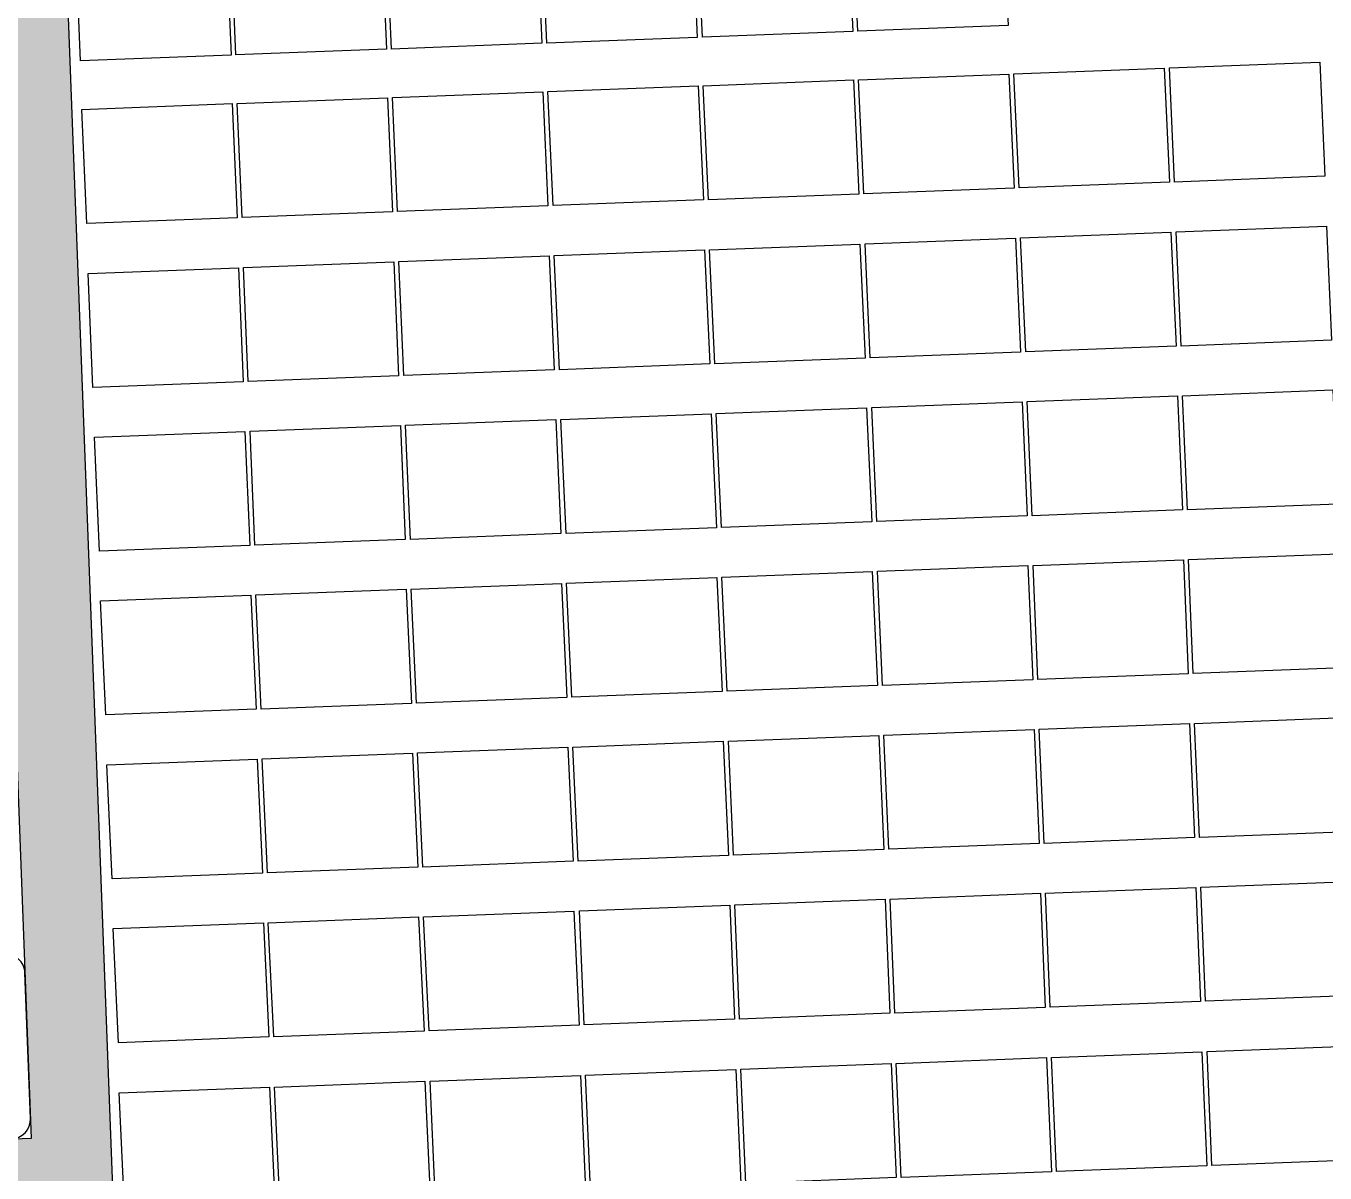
# Model space of a CAD drawing. Header units: metres. Extents: x 1956498 to 1957612, y 2277909 to 2278547.
# Drawn here: x 1957139 to 1957204.1, y 2278110.3 to 2278167.8 of the extents above; entities that cross this region are included whole.
import ezdxf

# ---------------------------------------------------------------- set-up
doc = ezdxf.new("R2010")
doc.units = ezdxf.units.M
for name, color, linetype in [('PVcase PV Modules (full frames)', 142, 'Continuous'), ('UBS-100-Circulation intérieure lourde', 252, 'Continuous'), ('UBS-100-Postes', 8, 'Continuous')]:
    doc.layers.add(name, color=color, linetype=linetype)

# ---------------------------------------------------------------- blocks, each defined once
blk = doc.blocks.new('3P6@20DEG F FX ID1 PVBlock')
at = {"color": 0, "transparency": 33554687}
blk.add_polyline3d([(0, 0, 2.083586713139974), (7.539539347030692, 0.2870042413902952, 2.083586713139975), (7.757297679336461, -5.433460050740019, 1.675326544159361e-15), (0.2177583323057694, -5.720464292130313, 0)], close=True, dxfattribs=at)

msp = doc.modelspace()

# ---------------------------------------------------------------- hatches: boundary and pattern name
at = {"layer": 'UBS-100-Circulation intérieure lourde', "transparency": 33554687}
h = msp.add_hatch(color=256, dxfattribs=at)
h.dxf.hatch_style = 1
edge = h.paths.add_edge_path()
edge.add_line((1957100.904591382, 2278468.555866703), (1957100.753361517, 2278472.558173093))
edge.add_line((1957100.753361517, 2278472.558173093), (1957132.816654769, 2278473.769706397))
edge.add_line((1957132.816654769, 2278473.769706397), (1957132.808612478, 2278474.269761042))
edge.add_line((1957132.808612478, 2278474.269761042), (1957136.783818054, 2278474.420594237))
edge.add_line((1957136.783818054, 2278474.420594237), (1957136.813778432, 2278473.92137124))
edge.add_line((1957136.813778432, 2278473.92137124), (1957168.819853343, 2278475.135793599))
edge.add_line((1957168.819853343, 2278475.135793599), (1957168.958625583, 2278471.138123934))
edge.add_arc((1957169.336977691, 2278460.238777386), 10.90591149256798, 91.98812632865867, 146.5138370634228)
edge.add_arc((1957147.782390997, 2278474.560560356), 14.97295363485333, 272.12011294739364, 326.31405675284907, ccw=False)
edge.add_line((1957148.336308048, 2278459.597856174), (1957137.373009112, 2278459.181870291))
edge.add_line((1957137.373009112, 2278459.181870291), (1957139.756809385, 2278396.356865772))
edge.add_arc((1957150.748899526, 2278396.773944095), 11.00000000018047, 182.1729597419471, 212.5768232497092)
edge.add_arc((1957160.318095263, 2278402.888247491), 22.35580085564231, 212.576823236195, 215.8159889456511)
edge.add_line((1957142.18976407, 2278389.805990803), (1957161.181589846, 2278366.263666817))
edge.add_line((1957161.181589846, 2278366.263666817), (1957173.172571108, 2278351.399553539))
edge.add_arc((1957181.763192118, 2278358.269868718), 11.0000000000305, 218.6509348811032, 236.6019506149951)
edge.add_line((1957175.708216624, 2278349.086336078), (1957180.739224132, 2278345.769243584))
edge.add_arc((1957186.794199627, 2278354.952776224), 10.99999999965227, 236.6019506092874, 248.5926727573044)
edge.add_line((1957182.779245289, 2278344.711675617), (1957212.706367968, 2278332.978949256))
edge.add_arc((1957216.721322306, 2278343.220049854), 10.99999999124453, 248.592672742742, 263.4648716894179)
edge.add_line((1957215.469386391, 2278332.291524964), (1957237.256257819, 2278329.795692536))
edge.add_arc((1957238.508193734, 2278340.724217435), 11.00000000050915, 263.4648716925292, 282.4663375182736)
edge.add_line((1957240.882719537, 2278329.983564418), (1957257.158739038, 2278333.581839886))
edge.add_arc((1957260.396728769, 2278318.935494864), 15.00000000056504, 70.81176229011601, 102.46633751617708, ccw=False)
edge.add_line((1957265.326820291, 2278333.102152818), (1957277.43753311, 2278328.887543925))
edge.add_line((1957277.43753311, 2278328.887543925), (1957282.107586167, 2278327.262334291))
edge.add_arc((1957285.722986615, 2278337.651216771), 10.99999998111232, 250.8117622640968, 275.210651010546)
edge.add_line((1957286.721981409, 2278326.696673925), (1957305.396247846, 2278327.397689088))
edge.add_arc((1957311.79115068, 2278336.347840748), 10.99999986384021, 234.4541106983642, 249.8540380461771)
edge.add_line((1957308.002608678, 2278326.020839901), (1957334.030594218, 2278316.471950349))
edge.add_line((1957334.030594218, 2278316.471950349), (1957351.043339089, 2278310.230483009))
edge.add_line((1957351.043339089, 2278310.230483009), (1957353.180141164, 2278309.252055776))
edge.add_line((1957353.180141164, 2278309.252055776), (1957355.121922724, 2278307.966086621))
edge.add_line((1957355.121922724, 2278307.966086621), (1957356.983712384, 2278306.241898282))
edge.add_line((1957356.983712384, 2278306.241898282), (1957357.869576325, 2278305.17477735))
edge.add_line((1957357.869576325, 2278305.17477735), (1957365.41469694, 2278294.107743418))
edge.add_line((1957365.41469694, 2278294.107743418), (1957367.833314173, 2278291.187657315))
edge.add_line((1957367.833314173, 2278291.187657315), (1957375.338810458, 2278282.125993856))
edge.add_line((1957375.338810458, 2278282.125993856), (1957391.693018509, 2278266.737307523))
edge.add_line((1957391.693018509, 2278266.737307523), (1957415.143981138, 2278246.4004236))
edge.add_arc((1957422.350790108, 2278254.710772837), 10.99999999805316, 229.0678792570999, 272.1729597533138)
edge.add_line((1957422.767868433, 2278243.718682698), (1957436.849690486, 2278244.252996251))
edge.add_arc((1957437.418433656, 2278229.263782424), 14.99999999824896, 18.602666770644987, 92.17295975412998, ccw=False)
edge.add_line((1957451.634737105, 2278234.048833751), (1957459.386959118, 2278211.017118323))
edge.add_line((1957459.386959118, 2278211.017118323), (1957459.859538958, 2278211.171857152))
edge.add_line((1957459.859538958, 2278211.171857152), (1957461.135928173, 2278207.380822813))
edge.add_line((1957461.135928173, 2278207.380822813), (1957460.660946449, 2278207.232124338))
edge.add_line((1957460.660946449, 2278207.232124338), (1957472.307757829, 2278172.629652306))
edge.add_line((1957472.307757829, 2278172.629652306), (1957482.139038813, 2278142.82980691))
edge.add_line((1957482.139038813, 2278142.82980691), (1957490.961148555, 2278124.362410211))
edge.add_line((1957490.961148555, 2278124.362410211), (1957501.430666543, 2278087.278296096))
edge.add_arc((1957489.981897774, 2278083.429523094), 12.07838399484327, -2.899720893765277, 18.581281932083016, ccw=False)
edge.add_arc((1957485.544816651, 2278082.818500897), 16.49999999976717, -85.94319670902001, 4.851017365581356e-09, ccw=False)
edge.add_line((1957486.712116225, 2278066.359843246), (1957468.603688631, 2278064.880594921))
edge.add_line((1957468.603688631, 2278064.880594921), (1957468.017484826, 2278072.056691711))
edge.add_line((1957468.017484826, 2278072.056691711), (1957452.169641392, 2278070.762106868))
edge.add_line((1957452.169641392, 2278070.762106868), (1957452.755845196, 2278063.58601008))
edge.add_line((1957452.755845196, 2278063.58601008), (1957439.457871038, 2278062.49971996))
edge.add_line((1957439.457871038, 2278062.49971996), (1957276.33056151, 2278056.440173714))
edge.add_line((1957276.33056151, 2278056.440173714), (1957276.365446014, 2278055.436294499))
edge.add_line((1957276.365446014, 2278055.436294499), (1957272.36788014, 2278055.29677117))
edge.add_line((1957272.36788014, 2278055.29677117), (1957272.333308326, 2278056.291691277))
edge.add_line((1957272.333308326, 2278056.291691277), (1957145.539253832, 2278051.581784401))
edge.add_line((1957145.539253832, 2278051.581784401), (1957145.575410645, 2278050.57795129))
edge.add_line((1957145.575410645, 2278050.57795129), (1957141.57784469, 2278050.438430268))
edge.add_line((1957141.57784469, 2278050.438430268), (1957141.542000643, 2278051.433301963))
edge.add_line((1957141.542000643, 2278051.433301963), (1957109.513162946, 2278050.243554987))
edge.add_line((1957109.513162946, 2278050.243554987), (1957109.364676943, 2278054.240904152))
edge.add_arc((1957108.934951128, 2278065.365050067), 11.13244297632317, 272.2122362774586, 329.7688181543946)
edge.add_arc((1957130.551031363, 2278050.802065572), 14.97289109195535, 92.14139192983538, 143.2535382792884, ccw=False)
edge.add_line((1957129.991559715, 2278065.764500505), (1957140.983981809, 2278066.172830197))
edge.add_line((1957140.983981809, 2278066.172830197), (1957139.700374595, 2278100.023537196))
edge.add_line((1957139.700374595, 2278100.023537196), (1957134.254311841, 2278099.816894541))
edge.add_line((1957134.254311841, 2278099.816894541), (1957133.799317311, 2278111.808265605))
edge.add_line((1957133.799317311, 2278111.808265605), (1957139.245398338, 2278112.014908954))
edge.add_line((1957139.245398338, 2278112.014908954), (1957135.885699768, 2278200.559537599))
edge.add_line((1957135.885699768, 2278200.559537599), (1957130.439624615, 2278200.352894474))
edge.add_line((1957130.439624615, 2278200.352894474), (1957129.984630086, 2278212.344265537))
edge.add_line((1957129.984630086, 2278212.344265537), (1957135.430704443, 2278212.550908633))
edge.add_line((1957135.430704443, 2278212.550908633), (1957128.486866818, 2278395.555306019))
edge.add_arc((1957124.389092964, 2278405.763550209), 10.99999999987719, 291.8714186655437, 362.1729597322981)
edge.add_line((1957135.381183105, 2278406.18062853), (1957135.179725075, 2278411.490050555))
edge.add_line((1957135.179725075, 2278411.490050555), (1957129.733644062, 2278411.283407202))
edge.add_line((1957129.733644062, 2278411.283407202), (1957129.278649522, 2278423.274778265))
edge.add_line((1957129.278649522, 2278423.274778265), (1957134.724730542, 2278423.481421619))
edge.add_line((1957134.724730542, 2278423.481421619), (1957133.375885425, 2278459.030205446))
edge.add_line((1957133.375885425, 2278459.030205446), (1957122.355004078, 2278458.612034686))
edge.add_arc((1957121.786260912, 2278473.601248515), 15.00000000047225, 218.0847095167218, 272.1729597360186, ccw=False)
edge.add_arc((1957101.321669703, 2278457.56377656), 11.00000000104933, 38.08470952014623, 92.17295973328002)
edge = h.paths.add_edge_path(flags=16)
edge.add_arc((1957181.763192115, 2278358.269868713), 14.99999999371181, 218.6509348683465, 236.6019506101183)
edge.add_line((1957173.506407352, 2278345.746869663), (1957178.537414862, 2278342.42977717))
edge.add_arc((1957186.794199627, 2278354.952776224), 14.99999999964584, 236.601950611236, 248.5926727572719)
edge.add_line((1957181.319261893, 2278340.987639032), (1957211.246384573, 2278329.254912671))
edge.add_arc((1957216.721322308, 2278343.220049864), 15.00000000022276, 248.5926727562651, 263.4648716904609)
edge.add_line((1957215.014136968, 2278328.317515911), (1957236.801008394, 2278325.821683482))
edge.add_arc((1957238.508193735, 2278340.724217433), 14.99999999803783, 263.4648716859144, 282.466337513755)
edge.add_line((1957241.746183464, 2278326.077872412), (1957258.022202966, 2278329.67614788))
edge.add_arc((1957260.396728768, 2278318.935494853), 11.00000001114596, 70.81176230296711, 102.4663374986028, ccw=False)
edge.add_line((1957264.012129219, 2278329.324377364), (1957266.630044662, 2278328.413325316))
edge.add_arc((1957262.59806393, 2278317.019735591), 12.08597350032316, -15.41110296215021, 70.51207012407531, ccw=False)
edge.add_line((1957274.249473271, 2278313.807973484), (1957271.268073141, 2278305.86399994))
edge.add_arc((1957284.375373826, 2278300.944785682), 14.00000000534359, 159.428716907625, 189.0600247172175)
edge.add_line((1957270.550039033, 2278298.740218142), (1957275.336335544, 2278268.724285087))
edge.add_line((1957275.336335544, 2278268.724285087), (1957280.981075901, 2278231.085650635))
edge.add_line((1957280.981075901, 2278231.085650635), (1957283.527617385, 2278205.796692873))
edge.add_arc((1957271.587998805, 2278204.594399987), 12.00000000110145, -23.736856637049584, 5.750173460289716, ccw=False)
edge.add_line((1957282.572844923, 2278199.763959449), (1957267.709824848, 2278165.964146144))
edge.add_arc((1957281.440882496, 2278159.926095472), 15.00000000091574, 156.2631433617379, 182.1273524674696)
edge.add_line((1957266.451220697, 2278159.369283854), (1957269.745535526, 2278070.955737291))
edge.add_line((1957269.745535526, 2278070.955737291), (1957260.790970654, 2278070.623107655))
edge.add_arc((1957261.332977255, 2278055.659967308), 14.97295362267295, 92.07450565045008, 146.2684495008284)
edge.add_arc((1957239.789797498, 2278069.998903105), 10.90591148178588, 272.12735244067653, 326.46822982138144, ccw=False)
edge.add_line((1957240.194633374, 2278059.100508125), (1957177.433644996, 2278056.769339506))
edge.add_arc((1957177.059529884, 2278067.931453968), 11.16838221888475, 214.7713054980718, 271.9196359207036, ccw=False)
edge.add_arc((1957156.534410311, 2278051.72215383), 15.02232377643744, 40.92128798083349, 92.07303260785335)
edge.add_line((1957155.99100252, 2278066.734645949), (1957144.981396258, 2278066.316923982))
edge.add_line((1957144.981396258, 2278066.316923982), (1957133.75025469, 2278362.334591734))
edge.add_arc((1957144.742344828, 2278362.751670063), 10.9999999976357, 111.87141570956379, 182.1729597764313, ccw=False)
edge.add_arc((1957144.742344829, 2278362.751670065), 10.99999999612718, 38.89346214562062, 111.87141571430351, ccw=False)
edge.add_line((1957153.303807609, 2278369.658286818), (1957170.048708923, 2278348.901257111))
edge = h.paths.add_edge_path(flags=16)
edge.add_line((1957272.025767218, 2278117.055929944), (1957270.448463843, 2278159.517766952))
edge.add_arc((1957281.440882495, 2278159.926095471), 11.00000000016977, 156.2631433570347, 182.1273524628736, ccw=False)
edge.add_line((1957271.371440221, 2278164.353999298), (1957286.234460295, 2278198.153812604))
edge.add_arc((1957271.587998805, 2278204.594399986), 16.00000000069108, 336.2631433642026, 365.7501734605682)
edge.add_line((1957287.507490244, 2278206.197457168), (1957284.908020246, 2278231.578369985))
edge.add_line((1957284.908020246, 2278231.578369985), (1957283.141755098, 2278243.447678879))
edge.add_line((1957283.141755098, 2278243.447678879), (1957279.289349033, 2278269.335863126))
edge.add_line((1957279.289349033, 2278269.335863126), (1957274.500134686, 2278299.370094582))
edge.add_arc((1957284.375373817, 2278300.944785681), 9.999999997873525, 159.4287168936976, 189.0600247196681, ccw=False)
edge.add_line((1957275.013016192, 2278304.458510152), (1957279.214042345, 2278315.652190693))
edge.add_arc((1957289.512635735, 2278311.787093775), 10.99999999983523, 92.17295974688648, 159.428716893729, ccw=False)
edge.add_line((1957289.095557411, 2278322.779183916), (1957301.544302269, 2278323.251532811))
edge.add_arc((1957301.961380593, 2278312.25944267), 11.00000000020696, 69.86190916283749, 92.17295974558272, ccw=False)
edge.add_line((1957305.748503915, 2278322.586964006), (1957349.677161311, 2278306.478234961))
edge.add_arc((1957345.888706479, 2278296.15120199), 10.9999999999216, 34.204252080570086, 69.85452193354149, ccw=False)
edge.add_line((1957354.986133919, 2278302.334794309), (1957362.212940238, 2278291.702569106))
edge.add_line((1957362.212940238, 2278291.702569106), (1957372.749401529, 2278278.981509413))
edge.add_line((1957372.749401529, 2278278.981509413), (1957390.450628952, 2278262.422152778))
edge.add_line((1957390.450628952, 2278262.422152778), (1957412.523323331, 2278243.378478422))
edge.add_arc((1957422.35079011, 2278254.710772843), 15.00000000369765, 229.0678792678687, 272.1729597435449)
edge.add_line((1957422.919533278, 2278239.72155901), (1957430.559142554, 2278240.004315736))
edge.add_arc((1957431.204720249, 2278229.013993205), 11.00926700150035, -17.187423331424725, 93.36172320916899, ccw=False)
edge.add_arc((1957456.112816926, 2278221.528227918), 15.00000000122331, 163.6102600524668, 198.6026667782063)
edge.add_line((1957441.896513475, 2278216.743176588), (1957448.83078015, 2278196.141592104))
edge.add_line((1957448.83078015, 2278196.141592104), (1957443.723001539, 2278194.452315055))
edge.add_line((1957443.723001539, 2278194.452315055), (1957447.491080675, 2278183.059265436))
edge.add_line((1957447.491080675, 2278183.059265436), (1957454.702656006, 2278185.444385089))
edge.add_arc((1957464.3856721, 2278196.864916577), 14.9729536219545, 229.7067093358074, 252.743763811032)
edge.add_arc((1957456.745409134, 2278172.140127023), 10.90543183860023, 18.592582549989572, 72.94415317579319, ccw=False)
edge.add_line((1957467.08168315, 2278175.617177936), (1957473.845246504, 2278155.202047458))
edge.add_line((1957473.845246504, 2278155.202047458), (1957477.609210234, 2278143.807640321))
edge.add_line((1957477.609210234, 2278143.807640321), (1957478.40640029, 2278141.363766999))
edge.add_line((1957478.40640029, 2278141.363766999), (1957487.216103178, 2278122.905521998))
edge.add_line((1957487.216103178, 2278122.905521998), (1957497.580171497, 2278086.1949215))
edge.add_arc((1957485.544823047, 2278082.818499441), 12.49999352979102, -22.360478287467117, 15.671044944006724, ccw=False)
edge.add_arc((1957486.932029705, 2278082.247852195), 10.99999999935515, 247.75017548248752, 337.6395266913348, ccw=False)
edge.add_line((1957482.766926096, 2278072.066893895), (1957479.962914685, 2278073.214035225))
edge.add_line((1957479.962914685, 2278073.214035225), (1957479.651977357, 2278077.020418486))
edge.add_line((1957479.651977357, 2278077.020418486), (1957439.883181602, 2278073.771769512))
edge.add_line((1957439.883181602, 2278073.771769512), (1957440.256840786, 2278069.19756778))
edge.add_line((1957440.256840786, 2278069.19756778), (1957439.017844782, 2278068.285330927))
edge.add_arc((1957432.49593442, 2278077.143360346), 10.99999999774903, 272.1729597327119, 306.36313923762015, ccw=False)
edge.add_line((1957432.913012741, 2278066.151270207), (1957308.215541744, 2278061.62734446))
edge.add_arc((1957307.807213225, 2278072.619763113), 11.00000000040244, 218.0391022470941, 272.1273524628285, ccw=False)
edge.add_arc((1957287.329862724, 2278056.598585999), 14.99999999341863, 38.03910222932938, 92.12735247566893)
edge.add_line((1957286.773051104, 2278071.58824779), (1957273.742215009, 2278071.102625302))
edge.add_line((1957273.742215009, 2278071.102625302), (1957272.471216512, 2278105.064200506))
edge.add_line((1957272.471216512, 2278105.064200506), (1957277.717598142, 2278105.259084572))
edge.add_line((1957277.717598142, 2278105.259084572), (1957277.272148847, 2278117.250814011))
edge.add_line((1957277.272148847, 2278117.250814011), (1957272.025767218, 2278117.055929944))

# ---------------------------------------------------------------- linework, layer by layer
msp.add_lwpolyline([(1957282.572844923, 2278199.763959448), (1957267.709824849, 2278165.964146143, 0.1133354577711741), (1957266.451220697, 2278159.369283854), (1957269.745535526, 2278070.95573729), (1957260.790970654, 2278070.623107654, 0.2409739561359323), (1957248.880743353, 2278063.974485396, -0.241652408236777), (1957240.194633374, 2278059.100508124), (1957177.433644996, 2278056.769339505, -0.2546567183913573), (1957167.88543065, 2278061.56210042, 0.2269730143911683), (1957155.991002521, 2278066.734645948), (1957144.981396258, 2278066.316923981), (1957133.75025469, 2278362.334591733, -0.7217501822800686)], format="xyb", dxfattribs=at)
msp.add_lwpolyline([(1957135.885699769, 2278200.559537598), (1957139.245398338, 2278112.014908953), (1957133.799317312, 2278111.808265604)], dxfattribs=at)
at = {"layer": 'UBS-100-Postes', "color": 17, "transparency": 33554687}
msp.add_lwpolyline([(1957139.207481996, 2278113.014184752), (1957138.930661786, 2278120.309775332, 0.414213562373095), (1957137.893464652, 2278121.271140043), (1957132.497347674, 2278121.066392501, 0.414213562373095), (1957131.535982964, 2278120.029195368), (1957131.812803174, 2278112.733604788, 0.414213562373095), (1957132.850000306, 2278111.772240077), (1957138.246117285, 2278111.976987618, 0.414213562373095)], format="xyb", close=True, dxfattribs=at)

# ---------------------------------------------------------------- block references
at = {"layer": 'PVcase PV Modules (full frames)', "color": 144, "true_color": 0x007ca5, "transparency": 33554687, "extrusion": (-0.0229239657576625, -0.0008726362578804173, 0.9997368305208642), "rotation": 87.82000000000001}
msp.add_blockref('3P6@20DEG F FX ID1 PVBlock', (-2202075.237536632, 2041892.31909582, -46234.88398785473), dxfattribs=at)
at = {"layer": 'PVcase PV Modules (full frames)', "color": 144, "true_color": 0x007ca5, "transparency": 33554687, "extrusion": (-0.02330114158305697, -0.0008869940397892992, 0.9997280980559164), "rotation": 87.82000000000001}
msp.add_blockref('3P6@20DEG F FX ID1 PVBlock', (-2202075.237536632, 2041882.513441507, -47005.79991288723), dxfattribs=at)
at = {"layer": 'PVcase PV Modules (full frames)', "color": 144, "true_color": 0x007ca5, "transparency": 33554687, "extrusion": (-0.01419601117755113, -0.0005403931501976718, 0.9998990855290798), "rotation": 359.9997802186776}
msp.add_blockref('3P6@20DEG F FX ID1 PVBlock', (1956968.662221762, 2278157.335289629, -28395.79708032574), dxfattribs=at)
at = {"layer": 'PVcase PV Modules (full frames)', "color": 144, "true_color": 0x007ca5, "transparency": 33554687, "extrusion": (-0.01855458016890607, -0.0007063088287734117, 0.9998275994803274), "rotation": 87.82000000000001}
msp.add_blockref('3P6@20DEG F FX ID1 PVBlock', (-2202075.237536631, 2042067.194282221, -37304.26298043962), dxfattribs=at)
at = {"layer": 'PVcase PV Modules (full frames)', "color": 144, "true_color": 0x007ca5, "transparency": 33554687, "extrusion": (-0.01313775431997519, -0.0005001089640392328, 0.9999135709162328), "rotation": 359.9998117663627}
msp.add_blockref('3P6@20DEG F FX ID1 PVBlock', (1956980.732444524, 2278158.919995458, -26232.82813347669), dxfattribs=at)
at = {"layer": 'PVcase PV Modules (full frames)', "color": 144, "true_color": 0x007ca5, "transparency": 33554687, "extrusion": (-0.0118299713360467, -0.0004503261794512922, 0.9999299220367998), "rotation": 359.9998473774218}
msp.add_blockref('3P6@20DEG F FX ID1 PVBlock', (1957019.66745203, 2278161.672231562, -23559.87824893331), dxfattribs=at)
at = {"layer": 'PVcase PV Modules (full frames)', "color": 144, "true_color": 0x007ca5, "transparency": 33554687, "extrusion": (-0.02326841433554946, -0.000885748226429709, 0.9997288614141279), "rotation": 87.82000000000001}
msp.add_blockref('3P6@20DEG F FX ID1 PVBlock', (-2202067.08100798, 2041884.040599321, -46939.30026357541), dxfattribs=at)
at = {"layer": 'PVcase PV Modules (full frames)', "color": 144, "true_color": 0x007ca5, "transparency": 33554687, "extrusion": (-0.02321918250634167, -0.0008838741406077943, 0.999730007717204), "rotation": 87.82000000000001}
msp.add_blockref('3P6@20DEG F FX ID1 PVBlock', (-2202067.081007981, 2041894.146394585, -46838.67411500757), dxfattribs=at)
at = {"layer": 'PVcase PV Modules (full frames)', "color": 144, "true_color": 0x007ca5, "transparency": 33554687, "extrusion": (-0.01923939473751028, -0.0007323773558688605, 0.999814637477139), "rotation": 87.82000000000001}
msp.add_blockref('3P6@20DEG F FX ID1 PVBlock', (-2202067.081007981, 2042072.324903581, -38704.26077885895), dxfattribs=at)
at = {"layer": 'PVcase PV Modules (full frames)', "color": 144, "true_color": 0x007ca5, "transparency": 33554687, "extrusion": (-0.02356683993643133, -0.0008971082590855867, 0.9997218609454243), "rotation": 87.82000000000001}
msp.add_blockref('3P6@20DEG F FX ID1 PVBlock', (-2202067.081007981, 2041854.337470542, -47549.25747941172), dxfattribs=at)
at = {"layer": 'PVcase PV Modules (full frames)', "color": 144, "true_color": 0x007ca5, "transparency": 33554687, "extrusion": (-0.02356683993641633, -0.000897108259085016, 0.9997218609454246), "rotation": 87.82000000000001}
msp.add_blockref('3P6@20DEG F FX ID1 PVBlock', (-2202067.08100798, 2041862.132540097, -47549.25747938109), dxfattribs=at)
at = {"layer": 'PVcase PV Modules (full frames)', "color": 144, "true_color": 0x007ca5, "transparency": 33554687, "extrusion": (-0.01009057756552372, -0.0003841134618554139, 0.9999490150508887), "rotation": 359.9998889600408}
msp.add_blockref('3P6@20DEG F FX ID1 PVBlock', (1957056.204456815, 2278156.383811686, -20005.1950830726), dxfattribs=at)
at = {"layer": 'PVcase PV Modules (full frames)', "color": 144, "true_color": 0x007ca5, "transparency": 33554687, "extrusion": (-0.01445206357512962, -0.0005501401812483321, 0.9998954121327898), "rotation": 359.9997722183977}
msp.add_blockref('3P6@20DEG F FX ID1 PVBlock', (1956961.944041045, 2278148.631781757, -28919.57899896958), dxfattribs=at)
at = {"layer": 'PVcase PV Modules (full frames)', "color": 144, "true_color": 0x007ca5, "transparency": 33554687, "extrusion": (-0.01068230385612602, -0.0004066384394870899, 0.999942859882256), "rotation": 359.9998755547174}
msp.add_blockref('3P6@20DEG F FX ID1 PVBlock', (1957036.752016452, 2278155.165191218, -21214.61120837962), dxfattribs=at)
at = {"layer": 'PVcase PV Modules (full frames)', "color": 144, "true_color": 0x007ca5, "transparency": 33554687, "extrusion": (-0.01679752866721626, -0.0006394239422949343, 0.9998587071020065), "rotation": 87.82000000000001}
msp.add_blockref('3P6@20DEG F FX ID1 PVBlock', (-2202058.850071315, 2042160.832441039, -33713.68824634397), dxfattribs=at)
at = {"layer": 'PVcase PV Modules (full frames)', "color": 144, "true_color": 0x007ca5, "transparency": 33554687, "extrusion": (-0.01704395748838728, -0.0006488046370060438, 0.9998545307021802), "rotation": 87.82000000000001}
msp.add_blockref('3P6@20DEG F FX ID1 PVBlock', (-2202058.850071316, 2042136.853359149, -34217.41656790512), dxfattribs=at)
at = {"layer": 'PVcase PV Modules (full frames)', "color": 144, "true_color": 0x007ca5, "transparency": 33554687, "extrusion": (-0.02266915366645815, -0.0008629364410126959, 0.9997426492916791), "rotation": 87.82000000000001}
msp.add_blockref('3P6@20DEG F FX ID1 PVBlock', (-2202058.850071315, 2041919.634575353, -45714.88178293813), dxfattribs=at)
at = {"layer": 'PVcase PV Modules (full frames)', "color": 144, "true_color": 0x007ca5, "transparency": 33554687, "extrusion": (-0.01453682835536032, -0.000553366883879217, 0.9998941816044629), "rotation": 359.9997695384333}
msp.add_blockref('3P6@20DEG F FX ID1 PVBlock', (1956959.90430341, 2278140.221656166, -29093.21031219421), dxfattribs=at)
at = {"layer": 'PVcase PV Modules (full frames)', "color": 144, "true_color": 0x007ca5, "transparency": 33554687, "extrusion": (-0.02311596707524053, -0.0008799450853778325, 0.9997324030773552), "rotation": 87.82000000000001}
msp.add_blockref('3P6@20DEG F FX ID1 PVBlock', (-2202058.850071315, 2041875.584780042, -46628.09878544205), dxfattribs=at)
at = {"layer": 'PVcase PV Modules (full frames)', "color": 144, "true_color": 0x007ca5, "transparency": 33554687, "extrusion": (-0.02435486473616678, -0.0009271056434660904, 0.9997029463989835), "rotation": 87.82000000000001}
msp.add_blockref('3P6@20DEG F FX ID1 PVBlock', (-2202058.850071317, 2041823.986679104, -49160.29358664507), dxfattribs=at)
at = {"layer": 'PVcase PV Modules (full frames)', "color": 144, "true_color": 0x007ca5, "transparency": 33554687, "extrusion": (-0.009337414463206128, -0.0003554431419758643, 0.9999563422226568), "rotation": 359.999904917866}
msp.add_blockref('3P6@20DEG F FX ID1 PVBlock', (1957062.574856207, 2278148.958627536, -18466.1710852654), dxfattribs=at)
at = {"layer": 'PVcase PV Modules (full frames)', "color": 144, "true_color": 0x007ca5, "transparency": 33554687, "extrusion": (-0.006040550505586652, -0.000229942909724111, 0.9999817292710141), "rotation": 359.9999602082391}
msp.add_blockref('3P6@20DEG F FX ID1 PVBlock', (1957117.940040687, 2278153.03839744, -11727.79014235933), dxfattribs=at)
at = {"layer": 'PVcase PV Modules (full frames)', "color": 144, "true_color": 0x007ca5, "transparency": 33554687, "extrusion": (-0.01326472588244987, -0.000504942333199981, 0.999911892158756), "rotation": 359.9998081102014}
msp.add_blockref('3P6@20DEG F FX ID1 PVBlock', (1957025.230465087, 2278135.86262015, -26493.35199135694), dxfattribs=at)
at = {"layer": 'PVcase PV Modules (full frames)', "color": 144, "true_color": 0x007ca5, "transparency": 33554687, "extrusion": (-0.01820854197251966, -0.0006931363489341679, 0.9998339704977206), "rotation": 87.82000000000001}
msp.add_blockref('3P6@20DEG F FX ID1 PVBlock', (-2202050.634652824, 2042111.191285547, -36598.15391616354), dxfattribs=at)
at = {"layer": 'PVcase PV Modules (full frames)', "color": 144, "true_color": 0x007ca5, "transparency": 33554687, "extrusion": (-0.02577599718569492, -0.0009812032510013028, 0.9996672622474256), "rotation": 87.82000000000001}
msp.add_blockref('3P6@20DEG F FX ID1 PVBlock', (-2202050.634652825, 2041751.990582362, -52065.32194988183), dxfattribs=at)
at = {"layer": 'PVcase PV Modules (full frames)', "color": 144, "true_color": 0x007ca5, "transparency": 33554687, "extrusion": (-0.01299638957438773, -0.0004947276960732211, 0.999915420974463), "rotation": 359.9998157955993}
msp.add_blockref('3P6@20DEG F FX ID1 PVBlock', (1957024.171100915, 2278136.096435107, -25944.89413481944), dxfattribs=at)
at = {"layer": 'PVcase PV Modules (full frames)', "color": 144, "true_color": 0x007ca5, "transparency": 33554687, "extrusion": (-0.01864224662930157, -0.0007096459883534717, 0.9998259663777409), "rotation": 87.82000000000001}
msp.add_blockref('3P6@20DEG F FX ID1 PVBlock', (-2202050.634652824, 2042056.111441336, -37484.64045167422), dxfattribs=at)
at = {"layer": 'PVcase PV Modules (full frames)', "color": 144, "true_color": 0x007ca5, "transparency": 33554687, "extrusion": (-0.02525624759984119, -0.0009614181781029672, 0.9996805477912744), "rotation": 87.82000000000001}
msp.add_blockref('3P6@20DEG F FX ID1 PVBlock', (-2202050.634652824, 2041771.007416987, -51003.00034433579), dxfattribs=at)
at = {"layer": 'PVcase PV Modules (full frames)', "color": 144, "true_color": 0x007ca5, "transparency": 33554687, "extrusion": (-0.0164714691109646, -0.0006270119803324413, 0.9998641395516208), "rotation": 87.82000000000001}
msp.add_blockref('3P6@20DEG F FX ID1 PVBlock', (-2202050.634652823, 2042117.118043104, -33047.72542402754), dxfattribs=at)
at = {"layer": 'PVcase PV Modules (full frames)', "color": 144, "true_color": 0x007ca5, "transparency": 33554687, "extrusion": (-0.006040550505556534, -0.0002299429097229645, 0.9999817292710143), "rotation": 359.9999602082391}
msp.add_blockref('3P6@20DEG F FX ID1 PVBlock', (1957118.263233949, 2278144.829331623, -11728.19865001289), dxfattribs=at)
at = {"layer": 'PVcase PV Modules (full frames)', "color": 144, "true_color": 0x007ca5, "transparency": 33554687, "extrusion": (-0.009850908988508865, -0.0003749901063073951, 0.9999514083066838), "rotation": 359.9998941723054}
msp.add_blockref('3P6@20DEG F FX ID1 PVBlock', (1957108.419393536, 2278133.877572626, -19516.13630944085), dxfattribs=at)
at = {"layer": 'PVcase PV Modules (full frames)', "color": 144, "true_color": 0x007ca5, "transparency": 33554687, "extrusion": (-0.0127810765489906, -0.0004865314723158784, 0.9999182003390954), "rotation": 359.9998218487697}
msp.add_blockref('3P6@20DEG F FX ID1 PVBlock', (1957029.752002054, 2278128.303336264, -25505.16419710836), dxfattribs=at)
at = {"layer": 'PVcase PV Modules (full frames)', "color": 144, "true_color": 0x007ca5, "transparency": 33554687, "extrusion": (-0.01083981115821704, -0.0004126341988656609, 0.9999411623826034), "rotation": 359.999871857738}
msp.add_blockref('3P6@20DEG F FX ID1 PVBlock', (1957081.217220972, 2278132.046147397, -21537.37784761321), dxfattribs=at)
at = {"layer": 'PVcase PV Modules (full frames)', "color": 144, "true_color": 0x007ca5, "transparency": 33554687, "extrusion": (-0.02574089412997559, -0.0009798669988228224, 0.9996681680588084), "rotation": 87.82000000000001}
msp.add_blockref('3P6@20DEG F FX ID1 PVBlock', (-2202042.419158667, 2041745.988921205, -51993.92466540859), dxfattribs=at)
at = {"layer": 'PVcase PV Modules (full frames)', "color": 144, "true_color": 0x007ca5, "transparency": 33554687, "extrusion": (-0.02577599718567993, -0.0009812032510007323, 0.9996672622474261), "rotation": 87.82000000000001}
msp.add_blockref('3P6@20DEG F FX ID1 PVBlock', (-2202042.419158667, 2041751.955742204, -52065.67217867749), dxfattribs=at)
at = {"layer": 'PVcase PV Modules (full frames)', "color": 144, "true_color": 0x007ca5, "transparency": 33554687, "extrusion": (-0.02104804964793774, -0.000801226606016816, 0.9997781442109763), "rotation": 87.82000000000001}
msp.add_blockref('3P6@20DEG F FX ID1 PVBlock', (-2202042.419158665, 2041952.104053006, -42402.2503434258), dxfattribs=at)
at = {"layer": 'PVcase PV Modules (full frames)', "color": 144, "true_color": 0x007ca5, "transparency": 33554687, "extrusion": (-0.02573225208805182, -0.0009795380261134526, 0.9996683908715591), "rotation": 87.82000000000001}
msp.add_blockref('3P6@20DEG F FX ID1 PVBlock', (-2202042.419158666, 2041738.64355173, -51976.26117223226), dxfattribs=at)
at = {"layer": 'PVcase PV Modules (full frames)', "color": 144, "true_color": 0x007ca5, "transparency": 33554687, "extrusion": (-0.01813298233873942, -0.0006902600544585157, 0.9998353456907595), "rotation": 87.82000000000001}
msp.add_blockref('3P6@20DEG F FX ID1 PVBlock', (-2202042.419158667, 2042059.329727293, -36444.19283156813), dxfattribs=at)
at = {"layer": 'PVcase PV Modules (full frames)', "color": 144, "true_color": 0x007ca5, "transparency": 33554687, "extrusion": (-0.01114451707088306, -0.0004242333013156389, 0.9999378079487558), "rotation": 359.9998645521265}
msp.add_blockref('3P6@20DEG F FX ID1 PVBlock', (1957075.157049429, 2278123.328399104, -22160.59280097372), dxfattribs=at)
at = {"layer": 'PVcase PV Modules (full frames)', "color": 144, "true_color": 0x007ca5, "transparency": 33554687, "extrusion": (-0.009780138058806474, -0.0003722961012685169, 0.9999521040005684), "rotation": 359.9998956874551}
msp.add_blockref('3P6@20DEG F FX ID1 PVBlock', (1957110.043054425, 2278125.766949778, -19371.90486719141), dxfattribs=at)
at = {"layer": 'PVcase PV Modules (full frames)', "color": 144, "true_color": 0x007ca5, "transparency": 33554687, "extrusion": (-0.01518775428837266, -0.0005781453875790554, 0.9998844922627748), "rotation": 359.9997484360416}
msp.add_blockref('3P6@20DEG F FX ID1 PVBlock', (1956957.878396092, 2278114.722564788, -30424.62956443326), dxfattribs=at)
at = {"layer": 'PVcase PV Modules (full frames)', "color": 144, "true_color": 0x007ca5, "transparency": 33554687, "extrusion": (-0.0137984606003184, -0.0005252597718066048, 0.9999046587486397), "rotation": 359.9997923565774}
msp.add_blockref('3P6@20DEG F FX ID1 PVBlock', (1957004.221960086, 2278118.053126658, -27585.03620367551), dxfattribs=at)
at = {"layer": 'PVcase PV Modules (full frames)', "color": 144, "true_color": 0x007ca5, "transparency": 33554687, "extrusion": (-0.02571345533037493, -0.0009788224984227884, 0.999668875238941), "rotation": 87.82000000000001}
msp.add_blockref('3P6@20DEG F FX ID1 PVBlock', (-2202034.19863729, 2041739.609996388, -51938.18921073007), dxfattribs=at)
at = {"layer": 'PVcase PV Modules (full frames)', "color": 144, "true_color": 0x007ca5, "transparency": 33554687, "extrusion": (-0.0257408941299606, -0.000979866998822252, 0.9996681680588088), "rotation": 87.82000000000001}
msp.add_blockref('3P6@20DEG F FX ID1 PVBlock', (-2202034.19863729, 2041745.977739726, -51994.27144794675), dxfattribs=at)
at = {"layer": 'PVcase PV Modules (full frames)', "color": 144, "true_color": 0x007ca5, "transparency": 33554687, "extrusion": (-0.02102218276757394, -0.000800241943156893, 0.9997786892330318), "rotation": 87.82000000000001}
msp.add_blockref('3P6@20DEG F FX ID1 PVBlock', (-2202034.19863729, 2041945.39662278, -42349.76397449487), dxfattribs=at)
at = {"layer": 'PVcase PV Modules (full frames)', "color": 144, "true_color": 0x007ca5, "transparency": 33554687, "extrusion": (-0.02564250049524587, -0.000976121492739038, 0.9996707004584974), "rotation": 87.82000000000001}
msp.add_blockref('3P6@20DEG F FX ID1 PVBlock', (-2202034.19863729, 2041735.498768486, -51793.16496800767), dxfattribs=at)
at = {"layer": 'PVcase PV Modules (full frames)', "color": 144, "true_color": 0x007ca5, "transparency": 33554687, "extrusion": (-0.01372916316202782, -0.000522621857500247, 0.9999056140182755), "rotation": 359.9997944370566}
msp.add_blockref('3P6@20DEG F FX ID1 PVBlock', (1957014.141875083, 2278110.278445674, -27443.84195015675), dxfattribs=at)
at = {"layer": 'PVcase PV Modules (full frames)', "color": 144, "true_color": 0x007ca5, "transparency": 33554687, "extrusion": (-0.01035500441412996, -0.0003941792793535809, 0.999946307811714), "rotation": 359.9998830639528}
msp.add_blockref('3P6@20DEG F FX ID1 PVBlock', (1957099.378290916, 2278116.684229101, -20547.31214661177), dxfattribs=at)
at = {"layer": 'PVcase PV Modules (full frames)', "color": 144, "true_color": 0x007ca5, "transparency": 33554687, "extrusion": (-0.01454479238651378, -0.0005536700470586104, 0.9998940656209098), "rotation": 359.9997692858331}
msp.add_blockref('3P6@20DEG F FX ID1 PVBlock', (1956968.707574527, 2278107.651964419, -29110.91637127055), dxfattribs=at)
at = {"layer": 'PVcase PV Modules (full frames)', "color": 144, "true_color": 0x007ca5, "transparency": 33554687, "extrusion": (-0.01454479238648366, -0.0005536700470574639, 0.9998940656209102), "rotation": 359.9997692858331}
msp.add_blockref('3P6@20DEG F FX ID1 PVBlock', (1956976.496960601, 2278107.94844805, -29110.91637120898), dxfattribs=at)
at = {"layer": 'PVcase PV Modules (full frames)', "color": 144, "true_color": 0x007ca5, "transparency": 33554687, "extrusion": (-0.01380216906655678, -0.0005254009403171038, 0.9999046074915897), "rotation": 359.9997922449448}
msp.add_blockref('3P6@20DEG F FX ID1 PVBlock', (1957004.430451185, 2278109.830608488, -27593.06008518512), dxfattribs=at)
at = {"layer": 'PVcase PV Modules (full frames)', "color": 144, "true_color": 0x007ca5, "transparency": 33554687, "extrusion": (-0.02564250049526088, -0.000976121492739609, 0.9996707004584972), "rotation": 87.82000000000001}
msp.add_blockref('3P6@20DEG F FX ID1 PVBlock', (-2202025.978117957, 2041735.488072341, -51793.51160965313), dxfattribs=at)
at = {"layer": 'PVcase PV Modules (full frames)', "color": 144, "true_color": 0x007ca5, "transparency": 33554687, "extrusion": (-0.02540258104137027, -0.0009669885871747928, 0.9996768346868447), "rotation": 87.82000000000001}
msp.add_blockref('3P6@20DEG F FX ID1 PVBlock', (-2202025.978117957, 2041755.663597295, -51303.14142937837), dxfattribs=at)
at = {"layer": 'PVcase PV Modules (full frames)', "color": 144, "true_color": 0x007ca5, "transparency": 33554687, "extrusion": (-0.02549920529312813, -0.0009706667389555897, 0.9996743711506768), "rotation": 87.82000000000001}
msp.add_blockref('3P6@20DEG F FX ID1 PVBlock', (-2202025.978117957, 2041735.101254919, -51500.63240748144), dxfattribs=at)
at = {"layer": 'PVcase PV Modules (full frames)', "color": 144, "true_color": 0x007ca5, "transparency": 33554687, "extrusion": (-0.01080961176658179, -0.0004114846122546254, 0.9999414897752116), "rotation": 359.9998725707654}
msp.add_blockref('3P6@20DEG F FX ID1 PVBlock', (1957090.551981313, 2278107.724474943, -21476.92717914251), dxfattribs=at)
at = {"layer": 'PVcase PV Modules (full frames)', "color": 144, "true_color": 0x007ca5, "transparency": 33554687, "extrusion": (-0.01340932071194425, -0.0005104465593121954, 0.9999099607276418), "rotation": 359.9998039037429}
msp.add_blockref('3P6@20DEG F FX ID1 PVBlock', (1957014.958101031, 2278102.397707352, -26790.53905832305), dxfattribs=at)
at = {"layer": 'PVcase PV Modules (full frames)', "color": 144, "true_color": 0x007ca5, "transparency": 33554687, "extrusion": (-0.0134060080350113, -0.0005103204571345487, 0.9999100052112672), "rotation": 359.9998040006237}
msp.add_blockref('3P6@20DEG F FX ID1 PVBlock', (1957022.83237611, 2278102.700882566, -26783.76821667403), dxfattribs=at)
at = {"layer": 'PVcase PV Modules (full frames)', "color": 144, "true_color": 0x007ca5, "transparency": 33554687, "extrusion": (-0.01480568955347144, -0.0005636015017585649, 0.9998902309304726), "rotation": 359.9997609342709}
msp.add_blockref('3P6@20DEG F FX ID1 PVBlock', (1956961.681736166, 2278098.83717259, -29644.59299990525), dxfattribs=at)
at = {"layer": 'PVcase PV Modules (full frames)', "color": 144, "true_color": 0x007ca5, "transparency": 33554687, "extrusion": (-0.01477858872201311, -0.0005625698666392648, 0.9998906324346332), "rotation": 359.9997618087058}
msp.add_blockref('3P6@20DEG F FX ID1 PVBlock', (1956970.239085945, 2278099.194075774, -29589.20150894222), dxfattribs=at)
at = {"layer": 'PVcase PV Modules (full frames)', "color": 144, "true_color": 0x007ca5, "transparency": 33554687, "extrusion": (-0.02525657126407063, -0.0009614304988831054, 0.9996805396022165), "rotation": 87.82000000000001}
msp.add_blockref('3P6@20DEG F FX ID1 PVBlock', (-2202017.734606665, 2041747.540051385, -51005.04795299834), dxfattribs=at)
at = {"layer": 'PVcase PV Modules (full frames)', "color": 144, "true_color": 0x007ca5, "transparency": 33554687, "extrusion": (-0.02274208908352327, -0.0008657128406150807, 0.999740990419716), "rotation": 87.82000000000001}
msp.add_blockref('3P6@20DEG F FX ID1 PVBlock', (-2202017.734606666, 2041877.248526947, -45865.73232526043), dxfattribs=at)
at = {"layer": 'PVcase PV Modules (full frames)', "color": 144, "true_color": 0x007ca5, "transparency": 33554687, "extrusion": (-0.01566702056941249, -0.000596389400784976, 0.9998770868392576), "rotation": 87.82000000000001}
msp.add_blockref('3P6@20DEG F FX ID1 PVBlock', (-2202017.734606666, 2042158.641874742, -31405.06422995768), dxfattribs=at)

doc.saveas('drawing.dxf')
